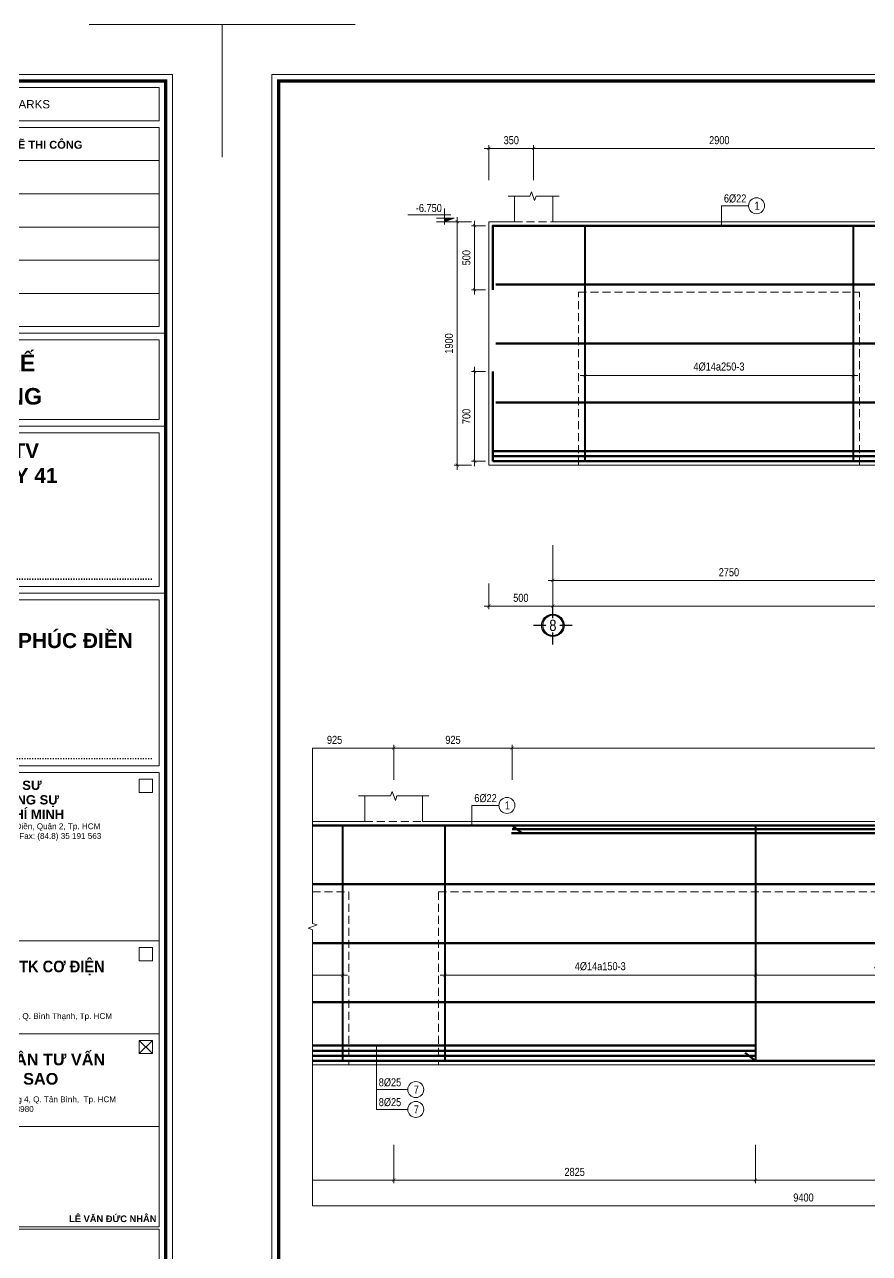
# Model space of a CAD drawing. Header units: millimetres. Extents: x 3014920 to 3563667, y -1638653 to -1356471.
# Drawn here: x 3082463 to 3089062, y -1615274 to -1605675 of the extents above; entities that cross this region are included whole.
import ezdxf
from ezdxf.enums import TextEntityAlignment as Align
from ezdxf.xclip import XClip

# ---------------------------------------------------------------- set-up
doc = ezdxf.new("R2010")
doc.units = ezdxf.units.MM
doc.header["$MEASUREMENT"] = 0
doc.header["$XCLIPFRAME"] = 0
doc.header["$PDMODE"] = 2
doc.linetypes.add('HIDDEN', pattern=[0.375, 0.25, -0.125])
doc.layers.get('0').update_dxf_attribs({"lineweight": 9})
doc.layers.get('Defpoints').update_dxf_attribs({"color": 10, "lineweight": 0})
for name, color, linetype, lineweight in [('2', 2, 'Continuous', 20), ('CDAI', 21, 'Continuous', 40), ('CTHEP', 50, 'Continuous', 50), ('DBAO', 90, 'Continuous', 13), ('DGIONG', 130, 'Continuous', 13), ('DMo', 9, 'HIDDEN', 9), ('HATCH', 154, 'Continuous', 9), ('KTH', 154, 'Continuous', 9), ('Net khuat', 8, 'HIDDEN', 13), ('TEXT', 7, 'Continuous', 15)]:
    doc.layers.add(name, color=color, linetype=linetype, lineweight=lineweight)
doc.layers.add('8', color=8, linetype='Continuous')
doc.layers.add('CHG_XX_Khung ten$0$TKTC', color=1, linetype='Continuous')
doc.styles.add('CHG_XX_Khung ten$0$A1 BORDER$0$ARIAL', font='arial.ttf')
doc.styles.add('CHG_XX_Khung ten$0$A1 BORDER$0$Arial - Bold', font='arialbd.ttf', dxfattribs={"height": 2.5})
doc.styles.add('CHG_XX_Khung ten$0$A1 BORDER$0$Title Block DD$0$Arial - Bold', font='arialbd.ttf', dxfattribs={"height": 2.5})
doc.styles.add('CHG_XX_Khung ten$0$Arial - Bold', font='arialbd.ttf')
doc.styles.add('CHG_XX_Khung ten$0$ArialB', font='arialbd.ttf')
doc.styles.add('HELVECONDENSE', font='VHELVCN_0.TTF')
doc.styles.add('Star-HelCon', font='VHELVCN_0.TTF')
doc.styles.add('TTP-HelCon', font='VHELVCN_0.TTF')
doc.styles.add('VNI-HELVE-CONDENSE', font='VHELVCN_0.TTF')
doc.dimstyles.new('kc-25', dxfattribs={"dimtxt": 62.5, "dimasz": 20, "dimexe": 20, "dimexo": 50, "dimgap": 25, "dimtad": 3, "dimdec": 0, "dimzin": 0, "dimdsep": 46, "dimtxsty": 'VNI-HELVE-CONDENSE', "dimblk": 'DIM', "dimcen": 2.5, "dimclrd": 256, "dimclre": 154, "dimclrt": 7, "dimaunit": 1, "dimadec": 0, "dimazin": 0, "dimtfac": 1, "dimtdec": 0, "dimtix": 1, "dimtmove": 0, "dimatfit": 3, "dimldrblk": 'DOT', "dimfxl": 1, "dimtolj": 1, "dimtzin": 0, "dimarcsym": 0})
doc.dimstyles.new('TTP-25', dxfattribs={"dimscale": 25, "dimtxt": 2.5, "dimasz": 1, "dimexe": 1, "dimexo": 1, "dimgap": 0.09, "dimtad": 0, "dimdec": 4, "dimrnd": 1, "dimzin": 9, "dimdsep": 46, "dimtxsty": 'TTP-HelCon', "dimblk": 'ARCHTICK', "dimcen": 0.09, "dimdle": 1.5, "dimclrd": 256, "dimclre": 256, "dimclrt": 7, "dimadec": 0, "dimazin": 0, "dimtfac": 1, "dimtdec": 4, "dimtmove": 0, "dimatfit": 3, "dimldrblk": 'ARCHTICK', "dimfxl": 1, "dimtvp": 1, "dimtolj": 1, "dimtzin": 0, "dimarcsym": 0})

# ---------------------------------------------------------------- blocks, each defined once
blk = doc.blocks.new('2Y-5')
at = {"layer": 'CTHEP'}
blk.add_line((55785, -500), (100, -500), dxfattribs=at)
for points in [[(25, -230), (25, -30), (55895, -30), (55895, -230)], [(25, -370), (25, -970), (55895, -970), (55895, -370)]]:
    blk.add_lwpolyline(points, dxfattribs=at)
at = {"layer": 'DBAO', "linetype": 'Continuous'}
for p, q in [((16249.99251, 0), (21975, 0)), ((31925, 0), (37975.00021, 0))]:
    blk.add_line(p, q, dxfattribs=at)
at = {"layer": 'DBAO', "linetype": 'Continuous', "flags": 128}
for points in [[(55925, 0), (55925, -1000), (32050, -1000)], [(21825.00001, -1000), (16375, -1000)]]:
    blk.add_lwpolyline(points, dxfattribs=at)
at = {"layer": 'Net khuat', "ltscale": 250}
for p, q in [((16375.00001, -550), (21825, -550)), ((32050, -550), (37850.00021, -550)), ((44774.99999, -550), (55624.9961, -550))]:
    blk.add_line(p, q, dxfattribs=at)
blk = doc.blocks.new('CODE')
at = {"layer": 'DBAO'}
for p, q in [((-62.5, -20), (-62.5, 105)), ((-62.5, 0), (-137.5, 30)), ((-137.5, 30), (0, 30)), ((-137.5, 0), (0, 0)), ((-112.5, 55), (223.6, 55))]:
    blk.add_line(p, q, dxfattribs=at)
at = {"layer": 'HATCH', "color": 1}
blk.add_solid([(-62.5, 0), (-137.5, 30), (-62.5, 30)], dxfattribs=at)
blk = doc.blocks.new('_ArchTick')
at = {"color": 0, "linetype": 'ByBlock', "const_width": 0.15}
blk.add_lwpolyline([(-0.5, -0.5), (0.5, 0.5)], dxfattribs=at)
blk = doc.blocks.new('*D2589')
at = {"layer": 'Defpoints', "color": 0, "transparency": 16777216}
for p in [(9600, -2500), (11100, -2500), (9600, -2801)]:
    blk.add_point(p, dxfattribs=at)
at = {"layer": 'KTH', "lineweight": -2, "transparency": 16777216}
for p, q in [((9600, -2525), (9600, -2826)), ((11100, -2525), (11100, -2826)), ((11137.5, -2801), (9562.5, -2801))]:
    blk.add_line(p, q, dxfattribs=at)
at = {"layer": 'KTH', "lineweight": -2, "transparency": 16777216, "xscale": 25, "yscale": 25, "zscale": 25, "rotation": 180}
blk.add_blockref('_ArchTick', (9600, -2801), dxfattribs=at)
at = {"layer": 'KTH', "lineweight": -2, "transparency": 16777216, "xscale": 25, "yscale": 25, "zscale": 25}
blk.add_blockref('_ArchTick', (11100, -2801), dxfattribs=at)
at = {"layer": 'KTH', "color": 7, "transparency": 16777216, "insert": (10350, -2737.2), "char_height": 62.5, "attachment_point": 5, "style": 'TTP-HelCon'}
blk.add_mtext('\\A1;1500', dxfattribs=at)
blk = doc.blocks.new('*D2592')
at = {"layer": 'Defpoints', "color": 0, "transparency": 16777216}
for p in [(11100, 574), (10175, 300), (11100, 300)]:
    blk.add_point(p, dxfattribs=at)
at = {"layer": 'KTH', "lineweight": -2, "transparency": 16777216}
for p, q in [((10175, 325), (10175, 599)), ((11100, 325), (11100, 599)), ((10137.5, 574), (11137.5, 574))]:
    blk.add_line(p, q, dxfattribs=at)
at = {"layer": 'KTH', "lineweight": -2, "transparency": 16777216, "xscale": 25, "yscale": 25, "zscale": 25, "rotation": 180}
blk.add_blockref('_ArchTick', (10175, 574), dxfattribs=at)
at = {"layer": 'KTH', "lineweight": -2, "transparency": 16777216, "xscale": 25, "yscale": 25, "zscale": 25}
blk.add_blockref('_ArchTick', (11100, 574), dxfattribs=at)
at = {"layer": 'KTH', "color": 7, "transparency": 16777216, "insert": (10637.5, 637.8), "char_height": 62.5, "attachment_point": 5, "style": 'TTP-HelCon'}
blk.add_mtext('\\A1;925', dxfattribs=at)
blk = doc.blocks.new('*D2593')
at = {"layer": 'Defpoints', "color": 0, "transparency": 16777216}
for p in [(11100, 574), (11100, 300), (12025, 300)]:
    blk.add_point(p, dxfattribs=at)
at = {"layer": 'KTH', "lineweight": -2, "transparency": 16777216}
for p, q in [((11100, 325), (11100, 599)), ((12025, 325), (12025, 599)), ((12062.5, 574), (11062.5, 574))]:
    blk.add_line(p, q, dxfattribs=at)
at = {"layer": 'KTH', "lineweight": -2, "transparency": 16777216, "xscale": 25, "yscale": 25, "zscale": 25, "rotation": 180}
blk.add_blockref('_ArchTick', (11100, 574), dxfattribs=at)
at = {"layer": 'KTH', "lineweight": -2, "transparency": 16777216, "xscale": 25, "yscale": 25, "zscale": 25}
blk.add_blockref('_ArchTick', (12025, 574), dxfattribs=at)
at = {"layer": 'KTH', "color": 7, "transparency": 16777216, "insert": (11562.5, 637.8), "char_height": 62.5, "attachment_point": 5, "style": 'TTP-HelCon'}
blk.add_mtext('\\A1;925', dxfattribs=at)
blk = doc.blocks.new('*D2595')
at = {"layer": 'Defpoints', "color": 0, "transparency": 16777216}
for p in [(13925, -2500), (16175, -2500), (13925, -2801)]:
    blk.add_point(p, dxfattribs=at)
at = {"layer": 'KTH', "lineweight": -2, "transparency": 16777216}
for p, q in [((13925, -2525), (13925, -2826)), ((16175, -2525), (16175, -2826)), ((16212.5, -2801), (13887.5, -2801))]:
    blk.add_line(p, q, dxfattribs=at)
at = {"layer": 'KTH', "lineweight": -2, "transparency": 16777216, "xscale": 25, "yscale": 25, "zscale": 25, "rotation": 180}
blk.add_blockref('_ArchTick', (13925, -2801), dxfattribs=at)
at = {"layer": 'KTH', "lineweight": -2, "transparency": 16777216, "xscale": 25, "yscale": 25, "zscale": 25}
blk.add_blockref('_ArchTick', (16175, -2801), dxfattribs=at)
at = {"layer": 'KTH', "color": 7, "transparency": 16777216, "insert": (15050, -2737.2), "char_height": 62.5, "attachment_point": 5, "style": 'TTP-HelCon'}
blk.add_mtext('\\A1;2250', dxfattribs=at)
blk = doc.blocks.new('*D2601')
at = {"layer": 'Defpoints', "color": 0, "transparency": 16777216}
for p in [(500, -2500), (3250, -2500), (500, -2801)]:
    blk.add_point(p, dxfattribs=at)
at = {"layer": 'KTH', "lineweight": -2, "transparency": 16777216}
for p, q in [((500, -2525), (500, -2826)), ((3250, -2525), (3250, -2826)), ((3287.5, -2801), (462.5, -2801))]:
    blk.add_line(p, q, dxfattribs=at)
at = {"layer": 'KTH', "lineweight": -2, "transparency": 16777216, "xscale": 25, "yscale": 25, "zscale": 25, "rotation": 180}
blk.add_blockref('_ArchTick', (500, -2801), dxfattribs=at)
at = {"layer": 'KTH', "lineweight": -2, "transparency": 16777216, "xscale": 25, "yscale": 25, "zscale": 25}
blk.add_blockref('_ArchTick', (3250, -2801), dxfattribs=at)
at = {"layer": 'KTH', "color": 7, "transparency": 16777216, "insert": (1875, -2737.2), "char_height": 62.5, "attachment_point": 5, "style": 'TTP-HelCon'}
blk.add_mtext('\\A1;2750', dxfattribs=at)
blk = doc.blocks.new('*D2604')
at = {"layer": 'Defpoints', "color": 0, "transparency": 16777216}
for p in [(11100, -2500), (13925, -2500), (13925, -2801)]:
    blk.add_point(p, dxfattribs=at)
at = {"layer": 'KTH', "lineweight": -2, "transparency": 16777216}
for p, q in [((11100, -2525), (11100, -2826)), ((13925, -2525), (13925, -2826)), ((11062.5, -2801), (13962.5, -2801))]:
    blk.add_line(p, q, dxfattribs=at)
at = {"layer": 'KTH', "lineweight": -2, "transparency": 16777216, "xscale": 25, "yscale": 25, "zscale": 25, "rotation": 180}
blk.add_blockref('_ArchTick', (11100, -2801), dxfattribs=at)
at = {"layer": 'KTH', "lineweight": -2, "transparency": 16777216, "xscale": 25, "yscale": 25, "zscale": 25}
blk.add_blockref('_ArchTick', (13925, -2801), dxfattribs=at)
at = {"layer": 'KTH', "color": 7, "transparency": 16777216, "insert": (12512.5, -2737.2), "char_height": 62.5, "attachment_point": 5, "style": 'TTP-HelCon'}
blk.add_mtext('\\A1;2825', dxfattribs=at)
blk = doc.blocks.new('*D2617')
at = {"layer": 'Defpoints', "color": 0, "transparency": 16777216}
for p in [(-111.1, 0), (-247.1, -1900), (-111.1, -1900)]:
    blk.add_point(p, dxfattribs=at)
at = {"layer": 'KTH', "lineweight": -2, "transparency": 16777216}
for p, q in [((-136.1, 0), (-272.1, 0)), ((-247.1, 37.5), (-247.1, -1937.5)), ((-136.1, -1900), (-272.1, -1900))]:
    blk.add_line(p, q, dxfattribs=at)
at = {"layer": 'KTH', "lineweight": -2, "transparency": 16777216, "xscale": 25, "yscale": 25, "zscale": 25}
for p, rotation in [((-247.1, 0), 90), ((-247.1, -1900), 270)]:
    blk.add_blockref('_ArchTick', p, dxfattribs=dict(at, rotation=rotation))
at = {"layer": 'KTH', "color": 7, "transparency": 16777216, "insert": (-310.9, -950), "char_height": 62.5, "attachment_point": 5, "rotation": 90, "style": 'TTP-HelCon'}
blk.add_mtext('\\A1;1900', dxfattribs=at)
blk = doc.blocks.new('*D2618')
at = {"layer": 'Defpoints', "color": 0, "transparency": 16777216}
for p in [(9600, -2500), (19000, -2500), (19000, -3001)]:
    blk.add_point(p, dxfattribs=at)
at = {"layer": 'KTH', "lineweight": -2, "transparency": 16777216}
for p, q in [((9600, -2525), (9600, -3026)), ((19000, -2525), (19000, -3026)), ((9562.5, -3001), (19037.5, -3001))]:
    blk.add_line(p, q, dxfattribs=at)
at = {"layer": 'KTH', "lineweight": -2, "transparency": 16777216, "xscale": 25, "yscale": 25, "zscale": 25, "rotation": 180}
blk.add_blockref('_ArchTick', (9600, -3001), dxfattribs=at)
at = {"layer": 'KTH', "lineweight": -2, "transparency": 16777216, "xscale": 25, "yscale": 25, "zscale": 25}
blk.add_blockref('_ArchTick', (19000, -3001), dxfattribs=at)
at = {"layer": 'KTH', "color": 7, "transparency": 16777216, "insert": (14300, -2937.2), "char_height": 62.5, "attachment_point": 5, "style": 'TTP-HelCon'}
blk.add_mtext('\\A1;9400', dxfattribs=at)
blk = doc.blocks.new('*D2619')
at = {"layer": 'Defpoints', "color": 0, "transparency": 16777216}
for p in [(0, -30), (-111.1, -530), (0, -530)]:
    blk.add_point(p, dxfattribs=at)
at = {"layer": 'KTH', "lineweight": -2, "transparency": 16777216}
for p, q in [((-111.1, 7.5), (-111.1, -567.5)), ((-25, -30), (-136.1, -30)), ((-25, -530), (-136.1, -530))]:
    blk.add_line(p, q, dxfattribs=at)
at = {"layer": 'KTH', "lineweight": -2, "transparency": 16777216, "xscale": 25, "yscale": 25, "zscale": 25}
for p, rotation in [((-111.1, -30), 90), ((-111.1, -530), 270)]:
    blk.add_blockref('_ArchTick', p, dxfattribs=dict(at, rotation=rotation))
at = {"layer": 'KTH', "color": 7, "transparency": 16777216, "insert": (-174.9, -280), "char_height": 62.5, "attachment_point": 5, "rotation": 90, "style": 'TTP-HelCon'}
blk.add_mtext('\\A1;500', dxfattribs=at)
blk = doc.blocks.new('*D2620')
at = {"layer": 'Defpoints', "color": 0, "transparency": 16777216}
for p in [(-111.1, -1170), (0, -1170), (0, -1870)]:
    blk.add_point(p, dxfattribs=at)
at = {"layer": 'KTH', "lineweight": -2, "transparency": 16777216}
for p, q in [((-111.1, -1907.5), (-111.1, -1132.5)), ((-25, -1170), (-136.1, -1170)), ((-25, -1870), (-136.1, -1870))]:
    blk.add_line(p, q, dxfattribs=at)
at = {"layer": 'KTH', "lineweight": -2, "transparency": 16777216, "xscale": 25, "yscale": 25, "zscale": 25}
for p, rotation in [((-111.1, -1170), 90), ((-111.1, -1870), 270)]:
    blk.add_blockref('_ArchTick', p, dxfattribs=dict(at, rotation=rotation))
at = {"layer": 'KTH', "color": 7, "transparency": 16777216, "insert": (-174.9, -1520), "char_height": 62.5, "attachment_point": 5, "rotation": 90, "style": 'TTP-HelCon'}
blk.add_mtext('\\A1;700', dxfattribs=at)
blk = doc.blocks.new('dau truc')
blk.add_circle((0, 0), 180)
at = {"layer": '8'}
for p, q in [((0, 127), (0, 345)), ((-127, 0), (-345, 0)), ((0, -345), (0, -127)), ((345, 0), (127, 0))]:
    blk.add_line(p, q, dxfattribs=at)
blk.add_circle((0, 0), 200, dxfattribs=at)
at = {"layer": 'TEXT', "style": 'HELVECONDENSE'}
blk.add_attdef('A', text='', height=233, dxfattribs=at).set_placement((0, 0), align=Align.MIDDLE)
blk = doc.blocks.new('*D2621')
at = {"layer": 'Defpoints', "color": 0, "transparency": 16777216}
for p in [(750, -950), (2844.8, -950), (2844.8, -1201.2)]:
    blk.add_point(p, dxfattribs=at)
at = {"layer": 'KTH', "lineweight": -2, "transparency": 16777216}
for p, q in [((750, -975), (750, -1226.2)), ((2844.8, -975), (2844.8, -1226.2)), ((712.5, -1201.2), (2882.3, -1201.2))]:
    blk.add_line(p, q, dxfattribs=at)
at = {"layer": 'KTH', "lineweight": -2, "transparency": 16777216, "xscale": 25, "yscale": 25, "zscale": 25, "rotation": 180}
blk.add_blockref('_ArchTick', (750, -1201.2), dxfattribs=at)
at = {"layer": 'KTH', "lineweight": -2, "transparency": 16777216, "xscale": 25, "yscale": 25, "zscale": 25}
blk.add_blockref('_ArchTick', (2844.8, -1201.2), dxfattribs=at)
at = {"layer": 'KTH', "color": 7, "transparency": 16777216, "insert": (1797.4, -1131.3), "char_height": 62.5, "attachment_point": 5, "style": 'TTP-HelCon'}
blk.add_mtext('\\A1;4Þ14a250-3', dxfattribs=at)
blk = doc.blocks.new('*D2624')
at = {"layer": 'Defpoints', "color": 0, "transparency": 16777216}
for p in [(500, -2801), (9600, -2801), (500, -3001)]:
    blk.add_point(p, dxfattribs=at)
at = {"layer": 'KTH', "lineweight": -2, "transparency": 16777216}
for p, q in [((500, -2826), (500, -3026)), ((9600, -2826), (9600, -3026)), ((9637.5, -3001), (462.5, -3001))]:
    blk.add_line(p, q, dxfattribs=at)
at = {"layer": 'KTH', "lineweight": -2, "transparency": 16777216, "xscale": 25, "yscale": 25, "zscale": 25, "rotation": 180}
blk.add_blockref('_ArchTick', (500, -3001), dxfattribs=at)
at = {"layer": 'KTH', "lineweight": -2, "transparency": 16777216, "xscale": 25, "yscale": 25, "zscale": 25}
blk.add_blockref('_ArchTick', (9600, -3001), dxfattribs=at)
at = {"layer": 'KTH', "color": 7, "transparency": 16777216, "insert": (5050, -2937.2), "char_height": 62.5, "attachment_point": 5, "style": 'TTP-HelCon'}
blk.add_mtext('\\A1;9100', dxfattribs=at)
blk = doc.blocks.new('*D2626')
at = {"layer": 'Defpoints', "color": 0, "transparency": 16777216}
for p in [(350, 574), (0, 300), (350, 300)]:
    blk.add_point(p, dxfattribs=at)
at = {"layer": 'KTH', "lineweight": -2, "transparency": 16777216}
for p, q in [((0, 325), (0, 599)), ((350, 325), (350, 599)), ((-37.5, 574), (387.5, 574))]:
    blk.add_line(p, q, dxfattribs=at)
at = {"layer": 'KTH', "lineweight": -2, "transparency": 16777216, "xscale": 25, "yscale": 25, "zscale": 25, "rotation": 180}
blk.add_blockref('_ArchTick', (0, 574), dxfattribs=at)
at = {"layer": 'KTH', "lineweight": -2, "transparency": 16777216, "xscale": 25, "yscale": 25, "zscale": 25}
blk.add_blockref('_ArchTick', (350, 574), dxfattribs=at)
at = {"layer": 'KTH', "color": 7, "transparency": 16777216, "insert": (175, 637.8), "char_height": 62.5, "attachment_point": 5, "style": 'TTP-HelCon'}
blk.add_mtext('\\A1;350', dxfattribs=at)
blk = doc.blocks.new('*D2627')
at = {"layer": 'Defpoints', "color": 0, "transparency": 16777216}
for p in [(350, 574), (350, 300), (3250, 300)]:
    blk.add_point(p, dxfattribs=at)
at = {"layer": 'KTH', "lineweight": -2, "transparency": 16777216}
for p, q in [((350, 325), (350, 599)), ((3250, 325), (3250, 599)), ((3287.5, 574), (312.5, 574))]:
    blk.add_line(p, q, dxfattribs=at)
at = {"layer": 'KTH', "lineweight": -2, "transparency": 16777216, "xscale": 25, "yscale": 25, "zscale": 25, "rotation": 180}
blk.add_blockref('_ArchTick', (350, 574), dxfattribs=at)
at = {"layer": 'KTH', "lineweight": -2, "transparency": 16777216, "xscale": 25, "yscale": 25, "zscale": 25}
blk.add_blockref('_ArchTick', (3250, 574), dxfattribs=at)
at = {"layer": 'KTH', "color": 7, "transparency": 16777216, "insert": (1800, 637.8), "char_height": 62.5, "attachment_point": 5, "style": 'TTP-HelCon'}
blk.add_mtext('\\A1;2900', dxfattribs=at)
blk = doc.blocks.new('*D2629')
at = {"layer": 'Defpoints', "color": 0, "transparency": 16777216}
for p in [(18075, 574), (12025, 300), (18075, 300)]:
    blk.add_point(p, dxfattribs=at)
at = {"layer": 'KTH', "lineweight": -2, "transparency": 16777216}
for p, q in [((12025, 325), (12025, 599)), ((18075, 325), (18075, 599)), ((11987.5, 574), (18112.5, 574))]:
    blk.add_line(p, q, dxfattribs=at)
at = {"layer": 'KTH', "lineweight": -2, "transparency": 16777216, "xscale": 25, "yscale": 25, "zscale": 25, "rotation": 180}
blk.add_blockref('_ArchTick', (12025, 574), dxfattribs=at)
at = {"layer": 'KTH', "lineweight": -2, "transparency": 16777216, "xscale": 25, "yscale": 25, "zscale": 25}
blk.add_blockref('_ArchTick', (18075, 574), dxfattribs=at)
at = {"layer": 'KTH', "color": 7, "transparency": 16777216, "insert": (15050, 637.8), "char_height": 62.5, "attachment_point": 5, "style": 'TTP-HelCon'}
blk.add_mtext('\\A1;6050', dxfattribs=at)
blk = doc.blocks.new('DIM')
h = blk.add_hatch(color=1)
h.paths.add_polyline_path([(0.49, 0.29, 1), (0.29, 0.49), (-0.19, 0), (0.19, 0)])
h.paths.add_polyline_path([(0.19, 0), (-0.19, 0), (-0.49, -0.29, 1), (-0.29, -0.49)])
at = {"color": 9}
for p, q in [((-0.19, 0), (-1.5, 0)), ((0.19, 0), (1.5, 0))]:
    blk.add_line(p, q, dxfattribs=at)
at = {"color": 1}
for p, q in [((-0.49, -0.29), (0.29, 0.49)), ((-0.29, -0.49), (0.49, 0.29)), ((-0.19, 0), (0.19, 0))]:
    blk.add_line(p, q, dxfattribs=at)
blk.add_arc((-0.39, -0.39), 0.138, 135, 315, dxfattribs=at)
blk = doc.blocks.new('*D2632')
at = {"layer": 'Defpoints', "color": 0, "transparency": 16777216}
for p in [(8275, -950), (10700, -950), (8275, -1201.2)]:
    blk.add_point(p, dxfattribs=at)
at = {"layer": 'KTH', "lineweight": -2, "transparency": 16777216}
for p, q in [((8275, -975), (8275, -1226.2)), ((10700, -975), (10700, -1226.2)), ((10737.5, -1201.2), (8237.5, -1201.2))]:
    blk.add_line(p, q, dxfattribs=at)
at = {"layer": 'KTH', "lineweight": -2, "transparency": 16777216, "xscale": 25, "yscale": 25, "zscale": 25}
for p, rotation in [((8275, -1201.2), 179.9999999866598), ((10700, -1201.2), 359.9999999866598)]:
    blk.add_blockref('_ArchTick', p, dxfattribs=dict(at, rotation=rotation))
at = {"layer": 'KTH', "color": 7, "transparency": 16777216, "insert": (9487.5, -1131.3), "char_height": 62.5, "attachment_point": 5, "rotation": 360, "style": 'TTP-HelCon'}
blk.add_mtext('\\A1;4Þ14a150-3', dxfattribs=at)
blk = doc.blocks.new('*D2633')
at = {"layer": 'Defpoints', "color": 0, "transparency": 16777216}
for p in [(11500, -950), (13925, -950), (11500, -1201.2)]:
    blk.add_point(p, dxfattribs=at)
at = {"layer": 'KTH', "lineweight": -2, "transparency": 16777216}
for p, q in [((11500, -975), (11500, -1226.2)), ((13925, -975), (13925, -1226.2)), ((13962.5, -1201.2), (11462.5, -1201.2))]:
    blk.add_line(p, q, dxfattribs=at)
at = {"layer": 'KTH', "lineweight": -2, "transparency": 16777216, "xscale": 25, "yscale": 25, "zscale": 25}
for p, rotation in [((11500, -1201.2), 179.9999999866598), ((13925, -1201.2), 359.9999999866598)]:
    blk.add_blockref('_ArchTick', p, dxfattribs=dict(at, rotation=rotation))
at = {"layer": 'KTH', "color": 7, "transparency": 16777216, "insert": (12712.5, -1131.3), "char_height": 62.5, "attachment_point": 5, "rotation": 360, "style": 'TTP-HelCon'}
blk.add_mtext('\\A1;4Þ14a150-3', dxfattribs=at)
blk = doc.blocks.new('*D2634')
at = {"layer": 'Defpoints', "color": 0, "transparency": 16777216}
for p in [(13925, -950), (16175, -950), (16175, -1201.2)]:
    blk.add_point(p, dxfattribs=at)
at = {"layer": 'KTH', "lineweight": -2, "transparency": 16777216}
for p, q in [((13925, -975), (13925, -1226.2)), ((16175, -975), (16175, -1226.2)), ((13887.5, -1201.2), (16212.5, -1201.2))]:
    blk.add_line(p, q, dxfattribs=at)
at = {"layer": 'KTH', "lineweight": -2, "transparency": 16777216, "xscale": 25, "yscale": 25, "zscale": 25, "rotation": 180}
blk.add_blockref('_ArchTick', (13925, -1201.2), dxfattribs=at)
at = {"layer": 'KTH', "lineweight": -2, "transparency": 16777216, "xscale": 25, "yscale": 25, "zscale": 25}
blk.add_blockref('_ArchTick', (16175, -1201.2), dxfattribs=at)
at = {"layer": 'KTH', "color": 7, "transparency": 16777216, "insert": (15050, -1131.3), "char_height": 62.5, "attachment_point": 5, "style": 'TTP-HelCon'}
blk.add_mtext('\\A1;4Þ14a300-3', dxfattribs=at)
blk = doc.blocks.new('*D2643')
at = {"layer": 'Defpoints', "color": 0, "transparency": 16777216}
for p in [(0, -2801), (500, -2801), (500, -3001)]:
    blk.add_point(p, dxfattribs=at)
at = {"layer": 'KTH', "lineweight": -2, "transparency": 16777216}
for p, q in [((0, -2826), (0, -3026)), ((500, -2826), (500, -3026)), ((-37.5, -3001), (537.5, -3001))]:
    blk.add_line(p, q, dxfattribs=at)
at = {"layer": 'KTH', "lineweight": -2, "transparency": 16777216, "xscale": 25, "yscale": 25, "zscale": 25, "rotation": 180}
blk.add_blockref('_ArchTick', (0, -3001), dxfattribs=at)
at = {"layer": 'KTH', "lineweight": -2, "transparency": 16777216, "xscale": 25, "yscale": 25, "zscale": 25}
blk.add_blockref('_ArchTick', (500, -3001), dxfattribs=at)
at = {"layer": 'KTH', "color": 7, "transparency": 16777216, "insert": (250, -2937.2), "char_height": 62.5, "attachment_point": 5, "style": 'TTP-HelCon'}
blk.add_mtext('\\A1;500', dxfattribs=at)
blk = doc.blocks.new('2Y-7')
at = {"layer": 'CTHEP'}
blk.add_line((43821.41112, -489.99789), (53.4545, -489.99789), dxfattribs=at)
blk.add_lwpolyline([(30, -529.99859), (30, -30), (43870.00002, -30)], dxfattribs=at)
blk = doc.blocks.new('CHG_XX_Khung ten')
for p, q in [((687, 501), (824, 501)), ((687, 473), (824, 473)), ((687, 422.69), (824, 422.69)), ((816, 283.93), (820, 287.93)), ((820, 283.93), (816, 287.93))]:
    blk.add_line(p, q)
for points in [[(15, 579), (826, 579), (826, 15), (15, 15)], [(816, 362.62), (820, 362.62), (820, 366.62), (816, 366.62)], [(816, 311.93), (820, 311.93), (820, 315.93), (816, 315.93)], [(816, 283.93), (820, 283.93), (820, 287.93), (816, 287.93)]]:
    blk.add_lwpolyline(points, close=True)
at = {"color": 4, "linetype": 'Continuous', "const_width": 1}
blk.add_lwpolyline([(17, 577), (824, 577), (824, 17), (17, 17)], close=True, dxfattribs=at)
at = {"linetype": 'Continuous'}
for points in [[(822, 565), (689, 565), (689, 575), (822, 575)], [(822, 553), (689, 553), (689, 563), (822, 563)], [(822, 543), (689, 543), (689, 553), (822, 553)], [(822, 533), (689, 533), (689, 543), (822, 543)], [(822, 523), (689, 523), (689, 533), (822, 533)], [(822, 513), (689, 513), (689, 523), (822, 523)], [(822, 503), (689, 503), (689, 513), (822, 513)], [(689, 499), (822, 499), (822, 475), (689, 475)], [(689, 368.62), (822, 368.62), (822, 317.93), (689, 317.93)], [(689, 317.93), (822, 317.93), (822, 289.93), (689, 289.93)], [(689, 289.93), (822, 289.93), (822, 261.93), (689, 261.93)]]:
    blk.add_lwpolyline(points, close=True, dxfattribs=at)
at = {"color": 9, "linetype": 'Continuous'}
for points in [[(689, 261.93), (822, 261.93), (822, 231.73), (689, 231.73)], [(822, 221), (689, 221), (689, 231), (822, 231)]]:
    blk.add_lwpolyline(points, close=True, dxfattribs=at)
at = {"layer": 'Defpoints', "color": 1, "ltscale": 2}
for points in [[(40.06, 594), (0, 594), (0, 554)], [(800.94, 594), (841, 594), (841, 554)]]:
    blk.add_lwpolyline(points, dxfattribs=at)
at = {"style": 'CHG_XX_Khung ten$0$A1 BORDER$0$ARIAL'}
blk.add_text('REMARKS', height=2.5, dxfattribs=at).set_placement((780.5, 570), align=Align.MIDDLE_CENTER)
at = {"style": 'CHG_XX_Khung ten$0$ArialB'}
blk.add_text('HỒ SƠ THIẾT KẾ BẢN VẼ THI CÔNG', height=2.3887, dxfattribs=at).set_placement((741, 557.78), align=Align.MIDDLE_LEFT)
for s, height, style, p in [('.....................................................', 2, 'CHG_XX_Khung ten$0$A1 BORDER$0$Title Block DD$0$Arial - Bold', (820, 427.69)), ('.....................................................', 2, 'CHG_XX_Khung ten$0$A1 BORDER$0$Title Block DD$0$Arial - Bold', (820, 373.62)), ('LÊ VĂN ĐỨC NHÂN', 2.0073, 'CHG_XX_Khung ten$0$Arial - Bold', (821.19, 234.17))]:
    blk.add_text(s, height=height, dxfattribs=dict(style=style)).set_placement(p, align=Align.MIDDLE_RIGHT)
at = {"ltscale": 10, "insert": (739.49, 366.19), "char_height": 2.8, "width": 76.248, "attachment_point": 1, "line_spacing_factor": 0.938532, "style": 'CHG_XX_Khung ten$0$A1 BORDER$0$Arial - Bold'}
blk.add_mtext('CÔNG TY KIẾN TRÚC SƯ\\PHỒ THIỆU TRỊ VÀ CỘNG SỰ\\PCHI NHÁNH TP.HỒ CHÍ MINH', dxfattribs=at)
at = {"ltscale": 10}
for s, insert, char_height, width, attachment_point, style in [('Địa chỉ: 37 Trần Ngọc Diện, P.Thảo Điền, Quận 2, Tp. HCM\\PTel: (84.8) 35 191 561 – 35 191 562, Fax: (84.8) 35 191 563\\PEmail: hcmc@htt-group.com', (739.49, 345.2), 1.75, 83.001, 7, 'CHG_XX_Khung ten$0$A1 BORDER$0$ARIAL'), ('{\\W0.9;CÔNG TY TNHH TVTK CƠ ĐIỆN \\PĐỒNG TÂM}', (739.49, 311.93), 3.5, 76.248, 1, 'CHG_XX_Khung ten$0$A1 BORDER$0$Arial - Bold'), ('\\pt8.75;Địa chỉ: 168 Xô Viết Nghệ Tĩnh, P.21, Q. Bình Thạnh, Tp. HCM \\P\\ptz;Tel: (084.28) 3898 0958', (739.49, 290.93), 1.75, 83.001, 7, 'CHG_XX_Khung ten$0$A1 BORDER$0$ARIAL'), ('CÔNG TY CỔ PHẦN TƯ VẤN \\PXÂY DỰNG NGÔI SAO', (739.49, 283.93), 3.5, 76.248, 1, 'CHG_XX_Khung ten$0$A1 BORDER$0$Arial - Bold'), ('Địa chỉ: 34 Hoàng Quốc Việt, Phường 4, Q. Tân Bình,  Tp. HCM\\PTel: +08-39163980 - Fax : +08-39163980 \\PEmail:  ctyngoisao@gmail.com', (739.49, 262.93), 1.75, 83.001, 7, 'CHG_XX_Khung ten$0$A1 BORDER$0$ARIAL')]:
    blk.add_mtext(s, dxfattribs=dict(at, insert=insert, char_height=char_height, width=width, attachment_point=attachment_point, style=style))
at = {"layer": 'CHG_XX_Khung ten$0$TKTC', "style": 'CHG_XX_Khung ten$0$Arial - Bold'}
for s, p in [('HỒ SƠ THIẾT KẾ', (756.29, 492)), ('BẢN VẼ THI CÔNG', (755.5, 482))]:
    blk.add_text(s, height=5, dxfattribs=at).set_placement(p, align=Align.MIDDLE_CENTER)
at = {"ltscale": 10, "char_height": 4.5, "attachment_point": 2, "style": 'CHG_XX_Khung ten$0$A1 BORDER$0$Title Block DD$0$Arial - Bold', "bg_fill": 2}
for s, insert, width in [('CÔNG TY TNHH MTV\\PSỬA CHỮA MÁY BAY 41', (754.39, 467.87), 83.001), ('CÔNG TY CỔ PHẦN THIÊN PHÚC ĐIỀN', (755.91, 410.64), 121.2929)]:
    blk.add_mtext(s, dxfattribs=dict(at, insert=insert, width=width))
at = {"linetype": 'Continuous'}
for points in [[(689, 471), (822, 471), (822, 424.69), (689, 424.69)], [(689, 420.69), (822, 420.69), (822, 370.62), (689, 370.62)]]:
    blk.add_lwpolyline(points, close=True, dxfattribs=at)
blk = doc.blocks.new('2Y-6')
at = {"layer": 'CDAI'}
for points in [[(749.99993, -30), (749.99993, -1870)], [(2844.76168, -30), (2844.76168, -1870)], [(10700, -30), (10700, -1870)], [(11499.99997, -30), (11499.99997, -1870)], [(13925, -30), (13925, -1870)]]:
    blk.add_lwpolyline(points, dxfattribs=at)
at = {"layer": 'CTHEP'}
for p, q in [((18068.69888, -90), (12018.70636, -90)), ((12106.42587, -94.5255), (12024.99997, -30)), ((18074.9925, -60), (12024.99997, -60)), ((35021.41109, -490), (53.4545, -490)), ((35021.41109, -950), (53.4545, -950)), ((30, -1870), (30, -1170.00141)), ((35021.41109, -1410), (53.4545, -1410)), ((13843.5741, -1805.4745), (13925, -1870))]:
    blk.add_line(p, q, dxfattribs=at)
for points in [[(30, -529.99859), (30, -30), (35069.99999, -30)], [(30, -1870), (35069.99999, -1870), (35069.99999, -1170)], [(30, -1790), (5999.7616, -1790)], [(8274.99992, -1750), (13925, -1750)], [(8274.99992, -1790), (13925, -1790)], [(30, -1830), (5999.7616, -1830)], [(8274.99992, -1830), (13925, -1830)]]:
    blk.add_lwpolyline(points, dxfattribs=at)
at = {"layer": 'DBAO', "linetype": 'Continuous'}
for p, q in [((200, 200), (200, 0)), ((500, 0), (500, 200)), ((10874.99998, 200), (10874.99998, 0)), ((11324.99248, 200), (11324.99248, 0)), ((0, 0), (200, 0)), ((0, 0), (0, -1900)), ((500, 0), (3100, 0)), ((9999.99992, 0), (10874.99998, 0)), ((11324.99248, 0), (15719.2221, 0)), ((12074.89495, 0), (11324.99248, 0)), ((11324.99248, 0), (15248.00002, 0)), ((0, -1900), (35099.99998, -1900))]:
    blk.add_line(p, q, dxfattribs=at)
at = {"layer": 'DGIONG', "linetype": 'Continuous', "flags": 128}
blk.add_lwpolyline([(550, 200), (369.7616, 200), (357.2616, 165.65653), (332.2616, 234.34347), (319.7616, 200), (149.985, 200)], dxfattribs=at)
at = {"layer": 'DGIONG', "linetype": 'Continuous', "elevation": 0, "flags": 128}
blk.add_lwpolyline([(11374.99248, 200), (11124.98873, 200), (11112.48873, 165.65653), (11087.48873, 234.34347), (11074.98873, 200), (10824.98498, 200)], dxfattribs=at)
at = {"layer": 'DGIONG'}
for centre in [(2090.73716, 126.06616), (11983.98354, 126.06616), (11271.88267, -2093.93134), (11271.88267, -2248.91234)]:
    blk.add_circle(centre, 62.5, dxfattribs=at)
at = {"layer": 'Net khuat', "ltscale": 250}
for p, q in [((200, 0), (500, 0)), ((10874.99998, 0), (11324.98498, 0)), ((11324.98498, 0), (11324.99248, 0)), ((0, -1900), (0, -550)), ((700, -550), (2894.76168, -550)), ((700, -1900), (700, -550)), ((2894.76168, -1900), (2894.76168, -550)), ((9725, -550), (10750, -550)), ((10750, -550), (10750, -1900)), ((11449.99997, -550), (18650, -550)), ((11449.99997, -550), (11449.99997, -1900))]:
    blk.add_line(p, q, dxfattribs=at)
at = {"layer": '2', "ltscale": 300}
ref = blk.add_blockref('dau truc', (500, -3151.86454), dxfattribs=dict(at, xscale=0.436713129747659, yscale=0.436713129747659, zscale=0.436713129747659))
ref.add_attrib('A', '8', dxfattribs={"layer": 'TEXT', "height": 87.5, "style": 'HELVECONDENSE'}).set_placement((500, -3151.86454), align=Align.MIDDLE)
at = {"layer": 'KTH', "linetype": 'Continuous', "xscale": -1}
blk.add_blockref('CODE', (-409.58339, 0), dxfattribs=at)
at = {"layer": 'TEXT', "style": 'TTP-HelCon'}
for s, p in [('6Þ22', (1835.81878, 151.91911, 0)), ('6Þ22', (11729.06516, 151.91911, 0)), ('8Þ25', (10982.7678, -2068.07834, 0)), ('8Þ25', (10982.7678, -2223.05934, 0))]:
    blk.add_text(s, height=62.5, dxfattribs=at).set_placement(p)
blk.add_text('-6.750', height=62.5, dxfattribs=at).set_placement((-367.31672, 76.99499), align=Align.RIGHT)
at = {"layer": 'TEXT', "style": 'Star-HelCon'}
for s, p in [('1', (2094.90382, 126.06616)), ('1', (11988.15021, 126.06616)), ('7', (11276.04934, -2093.93134)), ('7', (11276.04934, -2248.91234))]:
    blk.add_text(s, height=62.5, dxfattribs=at).set_placement(p, align=Align.MIDDLE)
at = {"layer": 'KTH'}
for base, p1, p2, angle, picture, middle in [((350, 574.00461), (0, 300), (350, 300), 180, '*D2626', (175, 637.83794)), ((11099.99248, 574.00461), (10174.99992, 300), (11099.99248, 300), 180, '*D2592', (10637.4962, 637.83794)), ((18074.9925, 574.00461), (12024.99997, 300), (18074.9925, 300), 180, '*D2629', (15049.99624, 637.83794)), ((-247.08339, -1900), (-111.08339, 0), (-111.08339, -1900), 90, '*D2617', (-310.91672, -950)), ((-111.08339, -529.99859), (0.00002, -30), (0.00002, -529.99859), 90, '*D2619', (-174.91672, -279.9993)), ((-111.08339, -1170.00141), (0.00002, -1870), (0.00002, -1170.00141), 270, '*D2620', (-174.91672, -1520.0007)), ((500, -2801.04426), (3250, -2500), (500, -2500), 180, '*D2601', (1875, -2737.21093)), ((9600, -2801.04426), (11099.99248, -2500), (9600, -2500), 180, '*D2589', (10349.99624, -2737.21093)), ((19000, -3001), (9600, -2500), (19000, -2500), 180, '*D2618', (14300, -2937.16667)), ((13925, -2801.04426), (16174.9925, -2500), (13925, -2500), 180, '*D2595', (15049.99625, -2737.21093)), ((500, -3001), (0, -2801.04426), (500, -2801.04426), 180, '*D2643', (250, -2937.16667))]:
    dim = blk.add_linear_dim(base=base, p1=p1, p2=p2, angle=angle, dimstyle='TTP-25', override={"dimtmove": 1}, dxfattribs=at)
    dim.commit()
    dim.dimension.update_dxf_attribs({"geometry": picture, "text_midpoint": middle})
for base, p1, p2, picture, middle in [((350, 574.00461), (3250, 300), (350, 300), '*D2627', (1800, 637.83794)), ((11099.99248, 574.00461), (12024.99997, 300), (11099.99248, 300), '*D2593', (11562.49622, 637.83794)), ((13925, -2801.04426), (11099.99248, -2500), (13925, -2500), '*D2604', (12512.49624, -2737.21093)), ((500, -3001), (9600, -2801.04426), (500, -2801.04426), '*D2624', (5050, -2937.16667))]:
    dim = blk.add_linear_dim(base=base, p1=p1, p2=p2, dimstyle='TTP-25', override={"dimtmove": 1}, dxfattribs=at)
    dim.commit()
    dim.dimension.update_dxf_attribs({"geometry": picture, "text_midpoint": middle})
dim = blk.add_linear_dim(base=(2844.76168, -1201.20202), p1=(749.99993, -950), p2=(2844.76168, -950), text='4Þ14a250-3', dimstyle='TTP-25', override={"dimtmove": 1}, dxfattribs=at)
dim.commit()
dim.dimension.update_dxf_attribs({"geometry": '*D2621', "text_midpoint": (1797.3808, -1131.28536)})
for base, p1, p2, angle, text, picture, middle in [((8274.99992, -1201.20202), (10700, -950), (8274.99992, -950), 179.999999987, '4Þ14a150-3', '*D2632', (9487.49996, -1131.28536)), ((11499.99997, -1201.20202), (13925.00002, -950), (11499.99997, -950), 179.999999987, '4Þ14a150-3', '*D2633', (12712.5, -1131.28536)), ((16174.9925, -1201.20202), (13924.99997, -950), (16174.9925, -950), 0.000000013, '4Þ14a300-3', '*D2634', (15049.99623, -1131.28536))]:
    dim = blk.add_linear_dim(base=base, p1=p1, p2=p2, angle=angle, text=text, dimstyle='TTP-25', override={"dimtmove": 1}, dxfattribs=at)
    dim.commit()
    dim.dimension.update_dxf_attribs({"geometry": picture, "text_midpoint": middle})
at = {"layer": 'DGIONG'}
for points in [[(1817.30685, -30), (1817.30675, 126.06616), (2028.23716, 126.06616)], [(11710.55323, -30), (11710.55313, 126.06616), (11921.48354, 126.06616)], [(10964.256, -1750), (10964.25577, -2093.93128), (11209.38267, -2093.93128)], [(10964.256, -1790), (10964.25577, -2248.91228), (11209.38267, -2248.91228)]]:
    blk.add_leader(points, dimstyle='kc-25', override={"dimtad": 0, "dimldrblk": 'ArchTick', "dimfxl": 100, "dimarcsym": 1}, dxfattribs=at)

msp = doc.modelspace()

# ---------------------------------------------------------------- linework, layer by layer
at = {"layer": 'DGIONG', "linetype": 'Continuous', "elevation": 0, "flags": 128}
msp.add_lwpolyline([(3084713.23805, -1614901.65373), (3084713.23813, -1612745.74209), (3084678.89467, -1612733.24209), (3084747.5816, -1612708.24209), (3084713.23813, -1612695.74209), (3084713.23802, -1611326.64913)], dxfattribs=at)

# ---------------------------------------------------------------- block references
at = {"layer": 'DGIONG', "color": 5}
ref = msp.add_blockref('2Y-6', (3086089.46823, -1607216.20459), dxfattribs=at)
XClip(ref).set_block_clipping_path([(-972.2698653229, -3698.097227362), (14429.3711208934, 961.0599533499)])
ref = msp.add_blockref('2Y-6', (3074246.90367, -1611900.65373), dxfattribs=at)
XClip(ref).set_block_clipping_path([(10466.3343509422, -3587.9971422132), (27366.7829084061, 990.7508366439)])
ref = msp.add_blockref('2Y-7', (3079376.73028, -1614599.69118), dxfattribs=at)
XClip(ref).set_block_clipping_path([(26942.861779483, -4609.38876336), (45372.9411157561, 704.819474112)])
at = {"layer": 'DMo'}
ref = msp.add_blockref('2Y-5', (3063352.68635, -1606908.42047), dxfattribs=at)
XClip(ref).set_block_clipping_path([(-707.8506145179, -2580.5455037858), (16550.7320530578, 792.6328939004)])
ref = msp.add_blockref('2Y-5', (3047365.76685, -1610479.88858), dxfattribs=at)
XClip(ref).set_block_clipping_path([(15564.3966577621, -2756.8021740001), (32506.7499601212, 706.072046997)])
ref = msp.add_blockref('2Y-5', (3031790.42285, -1613996.95808), dxfattribs=at)
XClip(ref).set_block_clipping_path([(31192.3179124291, -2848.175719979), (45193.0462417221, 779.5894033799)])

# ---------------------------------------------------------------- next in the draw order: block references
at = {"color": 5, "xscale": 25.92478421704392, "yscale": 25.92478421704392, "zscale": 25.92478421704392}
msp.add_blockref('CHG_XX_Khung ten', (3062204.1144, -1621074.38806), dxfattribs=at)

# ---------------------------------------------------------------- next in the draw order: block references
msp.add_blockref('CHG_XX_Khung ten', (3084006.85793, -1621074.38806), dxfattribs=at)

doc.saveas('drawing.dxf')
